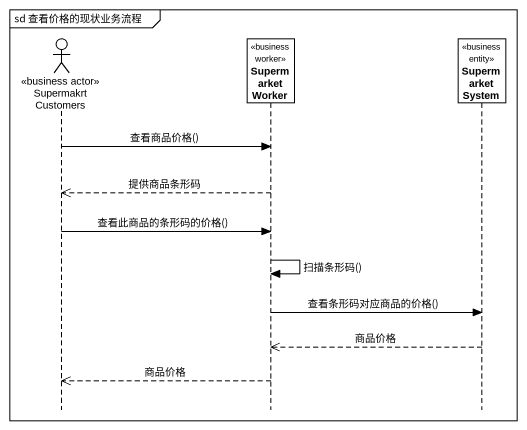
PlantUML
@startuml
mainframe sd 查看价格的现状业务流程
hide footbox
actor SupermakrtCustomers <<business actor>>
participant SupermarketWorker <<business worker>>
participant SupermarketSystem <<business entity>>

SupermakrtCustomers -> SupermarketWorker : 查看商品价格()
SupermarketWorker -->> SupermakrtCustomers : 提供商品条形码
SupermakrtCustomers -> SupermarketWorker : 查看此商品的条形码的价格()
SupermarketWorker -> SupermarketWorker : 扫描条形码()
SupermarketWorker -> SupermarketSystem : 查看条形码对应商品的价格()
SupermarketSystem -->> SupermarketWorker : 商品价格
SupermarketWorker -->> SupermakrtCustomers : 商品价格
@enduml
